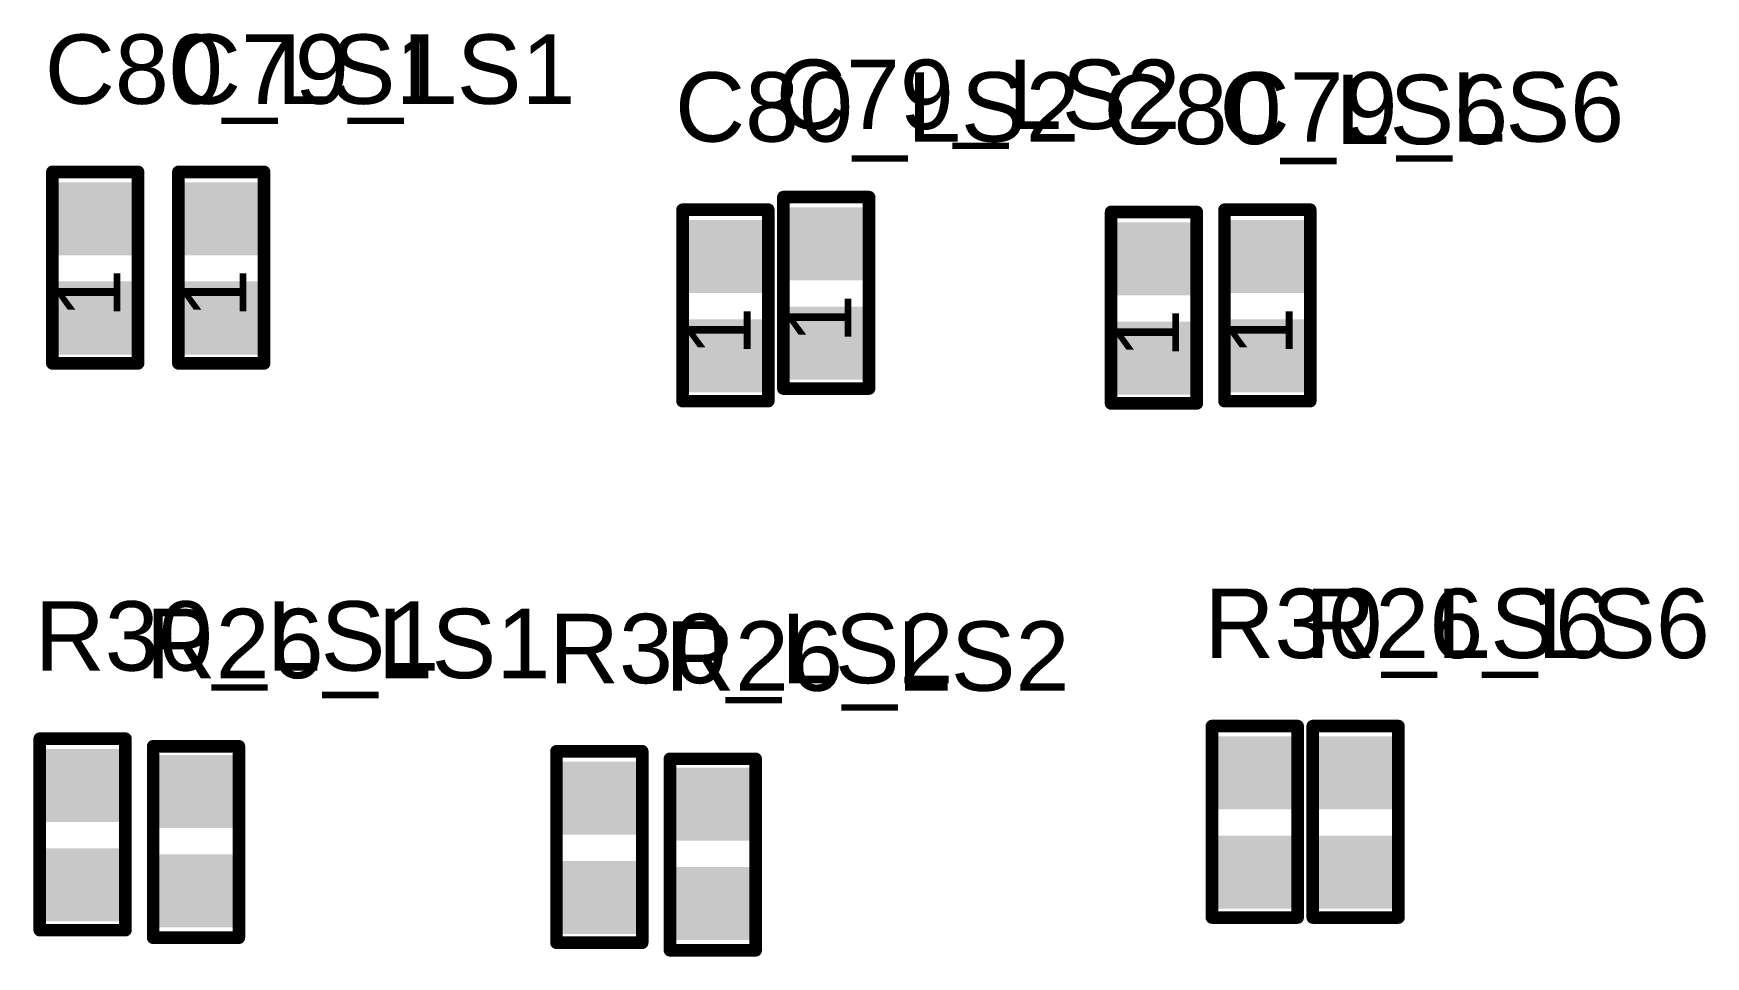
# Model space of a CAD drawing. Header units: inches. Extents: x -1.3 to 11.9, y -6.8 to 4.2.
# Drawn here: x 5.215 to 5.879, y 0.528 to 0.894 of the extents above; entities that cross this region are included whole.
import ezdxf

# ---------------------------------------------------------------- set-up
doc = ezdxf.new("R2010")
doc.units = ezdxf.units.IN
doc.header["$MEASUREMENT"] = 0
for name, color, linetype in [('ASSY_DWG_INFO', 56, 'Continuous'), ('FAB', 56, 'Continuous'), ('TOP', 1, 'Continuous'), ('Top Overlay', 2, 'Continuous'), ('Top Paste', 8, 'Continuous'), ('Top Solder', 216, 'Continuous')]:
    doc.layers.add(name, color=color, linetype=linetype)
doc.styles.add('Arial', font='', dxfattribs={"height": 0.2})
doc.styles.get('Arial').set_extended_font_data('Arial')

# ---------------------------------------------------------------- blocks, each defined once
blk = doc.blocks.new('R0402_4')
at = {"layer": 'TOP'}
for points in [[(-0.006, 0.0125), (-0.006, -0.0125), (-0.031, -0.0125), (-0.031, 0.0125)], [(0.0334, 0.0125), (0.0334, -0.0125), (0.0084, -0.0125), (0.0084, 0.0125)]]:
    blk.add_hatch(color=1, dxfattribs=at).paths.add_polyline_path(points)
at = {"layer": 'Top Paste'}
for points in [[(-0.006, 0.0125), (-0.006, -0.0125), (-0.031, -0.0125), (-0.031, 0.0125)], [(0.0334, 0.0125), (0.0334, -0.0125), (0.0084, -0.0125), (0.0084, 0.0125)]]:
    blk.add_hatch(color=8, dxfattribs=at).paths.add_polyline_path(points)
at = {"layer": 'Top Solder'}
for points in [[(-0.004, 0.0145), (-0.004, -0.0145), (-0.033, -0.0145), (-0.033, 0.0145)], [(0.0354, 0.0145), (0.0354, -0.0145), (0.0064, -0.0145), (0.0064, 0.0145)]]:
    blk.add_hatch(color=216, dxfattribs=at).paths.add_polyline_path(points)
at = {"layer": 'ASSY_DWG_INFO'}
for points in [[(-0.0365, 0.017, 0.005, 0.005, 0), (-0.0365, -0.017, 0.005, 0.005, 0)], [(-0.0365, 0.017, 0.005, 0.005, 0), (0.0395, 0.017, 0.005, 0.005, 0)], [(0.0395, 0.017, 0.005, 0.005, 0), (0.0395, -0.017, 0.005, 0.005, 0)], [(-0.0365, -0.017, 0.005, 0.005, 0), (0.0395, -0.017, 0.005, 0.005, 0)]]:
    blk.add_lwpolyline(points, format="xyseb", dxfattribs=at)
for points in [[(-0.03775, 0.017, 0.0025, 0.0025, 1), (-0.03525, 0.017, 0.0025, 0.0025, 1)], [(-0.03775, 0.017, 0.0025, 0.0025, 1), (-0.03525, 0.017, 0.0025, 0.0025, 1)], [(0.03825, 0.017, 0.0025, 0.0025, 1), (0.04075, 0.017, 0.0025, 0.0025, 1)], [(0.03825, 0.017, 0.0025, 0.0025, 1), (0.04075, 0.017, 0.0025, 0.0025, 1)], [(-0.03775, -0.017, 0.0025, 0.0025, 1), (-0.03525, -0.017, 0.0025, 0.0025, 1)], [(-0.03775, -0.017, 0.0025, 0.0025, 1), (-0.03525, -0.017, 0.0025, 0.0025, 1)], [(0.03825, -0.017, 0.0025, 0.0025, 1), (0.04075, -0.017, 0.0025, 0.0025, 1)], [(0.03825, -0.017, 0.0025, 0.0025, 1), (0.04075, -0.017, 0.0025, 0.0025, 1)]]:
    blk.add_lwpolyline(points, format="xyseb", close=True, dxfattribs=at)
at = {"layer": 'Top Overlay'}
for points in [[(-0.0365, 0.017, 0.005, 0.005, 0), (0.0365, 0.017, 0.005, 0.005, 0)], [(-0.0365, 0.017, 0.005, 0.005, 0), (-0.0365, -0.017, 0.005, 0.005, 0)], [(0.0365, 0.017, 0.005, 0.005, 0), (0.0395, 0.017, 0.005, 0.005, 0)], [(0.0395, 0.017, 0.005, 0.005, 0), (0.0395, -0.017, 0.005, 0.005, 0)], [(-0.0365, -0.017, 0.005, 0.005, 0), (0.0395, -0.017, 0.005, 0.005, 0)]]:
    blk.add_lwpolyline(points, format="xyseb", dxfattribs=at)
for points in [[(-0.03775, 0.017, 0.0025, 0.0025, 1), (-0.03525, 0.017, 0.0025, 0.0025, 1)], [(-0.03775, 0.017, 0.0025, 0.0025, 1), (-0.03525, 0.017, 0.0025, 0.0025, 1)], [(0.03525, 0.017, 0.0025, 0.0025, 1), (0.03775, 0.017, 0.0025, 0.0025, 1)], [(0.03525, 0.017, 0.0025, 0.0025, 1), (0.03775, 0.017, 0.0025, 0.0025, 1)], [(0.03825, 0.017, 0.0025, 0.0025, 1), (0.04075, 0.017, 0.0025, 0.0025, 1)], [(0.03825, 0.017, 0.0025, 0.0025, 1), (0.04075, 0.017, 0.0025, 0.0025, 1)], [(-0.03775, -0.017, 0.0025, 0.0025, 1), (-0.03525, -0.017, 0.0025, 0.0025, 1)], [(-0.03775, -0.017, 0.0025, 0.0025, 1), (-0.03525, -0.017, 0.0025, 0.0025, 1)], [(0.03825, -0.017, 0.0025, 0.0025, 1), (0.04075, -0.017, 0.0025, 0.0025, 1)], [(0.03825, -0.017, 0.0025, 0.0025, 1), (0.04075, -0.017, 0.0025, 0.0025, 1)]]:
    blk.add_lwpolyline(points, format="xyseb", close=True, dxfattribs=at)
blk = doc.blocks.new('R0402_5')
at = {"layer": 'TOP'}
for points in [[(-0.006, 0.0125), (-0.006, -0.0125), (-0.031, -0.0125), (-0.031, 0.0125)], [(0.0334, 0.0125), (0.0334, -0.0125), (0.0084, -0.0125), (0.0084, 0.0125)]]:
    blk.add_hatch(color=1, dxfattribs=at).paths.add_polyline_path(points)
at = {"layer": 'Top Paste'}
for points in [[(-0.006, 0.0125), (-0.006, -0.0125), (-0.031, -0.0125), (-0.031, 0.0125)], [(0.0334, 0.0125), (0.0334, -0.0125), (0.0084, -0.0125), (0.0084, 0.0125)]]:
    blk.add_hatch(color=8, dxfattribs=at).paths.add_polyline_path(points)
at = {"layer": 'Top Solder'}
for points in [[(-0.004, 0.0145), (-0.004, -0.0145), (-0.033, -0.0145), (-0.033, 0.0145)], [(0.0354, 0.0145), (0.0354, -0.0145), (0.0064, -0.0145), (0.0064, 0.0145)]]:
    blk.add_hatch(color=216, dxfattribs=at).paths.add_polyline_path(points)
at = {"layer": 'ASSY_DWG_INFO'}
for points in [[(-0.0365, 0.017, 0.005, 0.005, 0), (-0.0365, -0.017, 0.005, 0.005, 0)], [(-0.0365, 0.017, 0.005, 0.005, 0), (0.0395, 0.017, 0.005, 0.005, 0)], [(0.0395, 0.017, 0.005, 0.005, 0), (0.0395, -0.017, 0.005, 0.005, 0)], [(-0.0365, -0.017, 0.005, 0.005, 0), (0.0395, -0.017, 0.005, 0.005, 0)]]:
    blk.add_lwpolyline(points, format="xyseb", dxfattribs=at)
for points in [[(-0.03775, 0.017, 0.0025, 0.0025, 1), (-0.03525, 0.017, 0.0025, 0.0025, 1)], [(-0.03775, 0.017, 0.0025, 0.0025, 1), (-0.03525, 0.017, 0.0025, 0.0025, 1)], [(0.03825, 0.017, 0.0025, 0.0025, 1), (0.04075, 0.017, 0.0025, 0.0025, 1)], [(0.03825, 0.017, 0.0025, 0.0025, 1), (0.04075, 0.017, 0.0025, 0.0025, 1)], [(-0.03775, -0.017, 0.0025, 0.0025, 1), (-0.03525, -0.017, 0.0025, 0.0025, 1)], [(-0.03775, -0.017, 0.0025, 0.0025, 1), (-0.03525, -0.017, 0.0025, 0.0025, 1)], [(0.03825, -0.017, 0.0025, 0.0025, 1), (0.04075, -0.017, 0.0025, 0.0025, 1)], [(0.03825, -0.017, 0.0025, 0.0025, 1), (0.04075, -0.017, 0.0025, 0.0025, 1)]]:
    blk.add_lwpolyline(points, format="xyseb", close=True, dxfattribs=at)
at = {"layer": 'Top Overlay'}
for points in [[(-0.0365, 0.017, 0.005, 0.005, 0), (0.0365, 0.017, 0.005, 0.005, 0)], [(-0.0365, 0.017, 0.005, 0.005, 0), (-0.0365, -0.017, 0.005, 0.005, 0)], [(0.0365, 0.017, 0.005, 0.005, 0), (0.0395, 0.017, 0.005, 0.005, 0)], [(0.0395, 0.017, 0.005, 0.005, 0), (0.0395, -0.017, 0.005, 0.005, 0)], [(-0.0365, -0.017, 0.005, 0.005, 0), (0.0395, -0.017, 0.005, 0.005, 0)]]:
    blk.add_lwpolyline(points, format="xyseb", dxfattribs=at)
for points in [[(-0.03775, 0.017, 0.0025, 0.0025, 1), (-0.03525, 0.017, 0.0025, 0.0025, 1)], [(-0.03775, 0.017, 0.0025, 0.0025, 1), (-0.03525, 0.017, 0.0025, 0.0025, 1)], [(0.03525, 0.017, 0.0025, 0.0025, 1), (0.03775, 0.017, 0.0025, 0.0025, 1)], [(0.03525, 0.017, 0.0025, 0.0025, 1), (0.03775, 0.017, 0.0025, 0.0025, 1)], [(0.03825, 0.017, 0.0025, 0.0025, 1), (0.04075, 0.017, 0.0025, 0.0025, 1)], [(0.03825, 0.017, 0.0025, 0.0025, 1), (0.04075, 0.017, 0.0025, 0.0025, 1)], [(-0.03775, -0.017, 0.0025, 0.0025, 1), (-0.03525, -0.017, 0.0025, 0.0025, 1)], [(-0.03775, -0.017, 0.0025, 0.0025, 1), (-0.03525, -0.017, 0.0025, 0.0025, 1)], [(0.03825, -0.017, 0.0025, 0.0025, 1), (0.04075, -0.017, 0.0025, 0.0025, 1)], [(0.03825, -0.017, 0.0025, 0.0025, 1), (0.04075, -0.017, 0.0025, 0.0025, 1)]]:
    blk.add_lwpolyline(points, format="xyseb", close=True, dxfattribs=at)
blk = doc.blocks.new('R0402_6')
at = {"layer": 'TOP'}
for points in [[(-0.006, 0.0125), (-0.006, -0.0125), (-0.031, -0.0125), (-0.031, 0.0125)], [(0.0334, 0.0125), (0.0334, -0.0125), (0.0084, -0.0125), (0.0084, 0.0125)]]:
    blk.add_hatch(color=1, dxfattribs=at).paths.add_polyline_path(points)
at = {"layer": 'Top Paste'}
for points in [[(-0.006, 0.0125), (-0.006, -0.0125), (-0.031, -0.0125), (-0.031, 0.0125)], [(0.0334, 0.0125), (0.0334, -0.0125), (0.0084, -0.0125), (0.0084, 0.0125)]]:
    blk.add_hatch(color=8, dxfattribs=at).paths.add_polyline_path(points)
at = {"layer": 'Top Solder'}
for points in [[(-0.004, 0.0145), (-0.004, -0.0145), (-0.033, -0.0145), (-0.033, 0.0145)], [(0.0354, 0.0145), (0.0354, -0.0145), (0.0064, -0.0145), (0.0064, 0.0145)]]:
    blk.add_hatch(color=216, dxfattribs=at).paths.add_polyline_path(points)
at = {"layer": 'ASSY_DWG_INFO'}
for points in [[(-0.0365, 0.017, 0.005, 0.005, 0), (-0.0365, -0.017, 0.005, 0.005, 0)], [(-0.0365, 0.017, 0.005, 0.005, 0), (0.0395, 0.017, 0.005, 0.005, 0)], [(0.0395, 0.017, 0.005, 0.005, 0), (0.0395, -0.017, 0.005, 0.005, 0)], [(-0.0365, -0.017, 0.005, 0.005, 0), (0.0395, -0.017, 0.005, 0.005, 0)]]:
    blk.add_lwpolyline(points, format="xyseb", dxfattribs=at)
for points in [[(-0.03775, 0.017, 0.0025, 0.0025, 1), (-0.03525, 0.017, 0.0025, 0.0025, 1)], [(-0.03775, 0.017, 0.0025, 0.0025, 1), (-0.03525, 0.017, 0.0025, 0.0025, 1)], [(0.03825, 0.017, 0.0025, 0.0025, 1), (0.04075, 0.017, 0.0025, 0.0025, 1)], [(0.03825, 0.017, 0.0025, 0.0025, 1), (0.04075, 0.017, 0.0025, 0.0025, 1)], [(-0.03775, -0.017, 0.0025, 0.0025, 1), (-0.03525, -0.017, 0.0025, 0.0025, 1)], [(-0.03775, -0.017, 0.0025, 0.0025, 1), (-0.03525, -0.017, 0.0025, 0.0025, 1)], [(0.03825, -0.017, 0.0025, 0.0025, 1), (0.04075, -0.017, 0.0025, 0.0025, 1)], [(0.03825, -0.017, 0.0025, 0.0025, 1), (0.04075, -0.017, 0.0025, 0.0025, 1)]]:
    blk.add_lwpolyline(points, format="xyseb", close=True, dxfattribs=at)
at = {"layer": 'Top Overlay'}
for points in [[(-0.0365, 0.017, 0.005, 0.005, 0), (0.0365, 0.017, 0.005, 0.005, 0)], [(-0.0365, 0.017, 0.005, 0.005, 0), (-0.0365, -0.017, 0.005, 0.005, 0)], [(0.0365, 0.017, 0.005, 0.005, 0), (0.0395, 0.017, 0.005, 0.005, 0)], [(0.0395, 0.017, 0.005, 0.005, 0), (0.0395, -0.017, 0.005, 0.005, 0)], [(-0.0365, -0.017, 0.005, 0.005, 0), (0.0395, -0.017, 0.005, 0.005, 0)]]:
    blk.add_lwpolyline(points, format="xyseb", dxfattribs=at)
for points in [[(-0.03775, 0.017, 0.0025, 0.0025, 1), (-0.03525, 0.017, 0.0025, 0.0025, 1)], [(-0.03775, 0.017, 0.0025, 0.0025, 1), (-0.03525, 0.017, 0.0025, 0.0025, 1)], [(0.03525, 0.017, 0.0025, 0.0025, 1), (0.03775, 0.017, 0.0025, 0.0025, 1)], [(0.03525, 0.017, 0.0025, 0.0025, 1), (0.03775, 0.017, 0.0025, 0.0025, 1)], [(0.03825, 0.017, 0.0025, 0.0025, 1), (0.04075, 0.017, 0.0025, 0.0025, 1)], [(0.03825, 0.017, 0.0025, 0.0025, 1), (0.04075, 0.017, 0.0025, 0.0025, 1)], [(-0.03775, -0.017, 0.0025, 0.0025, 1), (-0.03525, -0.017, 0.0025, 0.0025, 1)], [(-0.03775, -0.017, 0.0025, 0.0025, 1), (-0.03525, -0.017, 0.0025, 0.0025, 1)], [(0.03825, -0.017, 0.0025, 0.0025, 1), (0.04075, -0.017, 0.0025, 0.0025, 1)], [(0.03825, -0.017, 0.0025, 0.0025, 1), (0.04075, -0.017, 0.0025, 0.0025, 1)]]:
    blk.add_lwpolyline(points, format="xyseb", close=True, dxfattribs=at)
blk = doc.blocks.new('R0402_7')
at = {"layer": 'TOP'}
for points in [[(-0.006, 0.0125), (-0.006, -0.0125), (-0.031, -0.0125), (-0.031, 0.0125)], [(0.0334, 0.0125), (0.0334, -0.0125), (0.0084, -0.0125), (0.0084, 0.0125)]]:
    blk.add_hatch(color=1, dxfattribs=at).paths.add_polyline_path(points)
at = {"layer": 'Top Paste'}
for points in [[(-0.006, 0.0125), (-0.006, -0.0125), (-0.031, -0.0125), (-0.031, 0.0125)], [(0.0334, 0.0125), (0.0334, -0.0125), (0.0084, -0.0125), (0.0084, 0.0125)]]:
    blk.add_hatch(color=8, dxfattribs=at).paths.add_polyline_path(points)
at = {"layer": 'Top Solder'}
for points in [[(-0.004, 0.0145), (-0.004, -0.0145), (-0.033, -0.0145), (-0.033, 0.0145)], [(0.0354, 0.0145), (0.0354, -0.0145), (0.0064, -0.0145), (0.0064, 0.0145)]]:
    blk.add_hatch(color=216, dxfattribs=at).paths.add_polyline_path(points)
at = {"layer": 'ASSY_DWG_INFO'}
for points in [[(-0.0365, 0.017, 0.005, 0.005, 0), (-0.0365, -0.017, 0.005, 0.005, 0)], [(-0.0365, 0.017, 0.005, 0.005, 0), (0.0395, 0.017, 0.005, 0.005, 0)], [(0.0395, 0.017, 0.005, 0.005, 0), (0.0395, -0.017, 0.005, 0.005, 0)], [(-0.0365, -0.017, 0.005, 0.005, 0), (0.0395, -0.017, 0.005, 0.005, 0)]]:
    blk.add_lwpolyline(points, format="xyseb", dxfattribs=at)
for points in [[(-0.03775, 0.017, 0.0025, 0.0025, 1), (-0.03525, 0.017, 0.0025, 0.0025, 1)], [(-0.03775, 0.017, 0.0025, 0.0025, 1), (-0.03525, 0.017, 0.0025, 0.0025, 1)], [(0.03825, 0.017, 0.0025, 0.0025, 1), (0.04075, 0.017, 0.0025, 0.0025, 1)], [(0.03825, 0.017, 0.0025, 0.0025, 1), (0.04075, 0.017, 0.0025, 0.0025, 1)], [(-0.03775, -0.017, 0.0025, 0.0025, 1), (-0.03525, -0.017, 0.0025, 0.0025, 1)], [(-0.03775, -0.017, 0.0025, 0.0025, 1), (-0.03525, -0.017, 0.0025, 0.0025, 1)], [(0.03825, -0.017, 0.0025, 0.0025, 1), (0.04075, -0.017, 0.0025, 0.0025, 1)], [(0.03825, -0.017, 0.0025, 0.0025, 1), (0.04075, -0.017, 0.0025, 0.0025, 1)]]:
    blk.add_lwpolyline(points, format="xyseb", close=True, dxfattribs=at)
at = {"layer": 'Top Overlay'}
for points in [[(-0.0365, 0.017, 0.005, 0.005, 0), (0.0365, 0.017, 0.005, 0.005, 0)], [(-0.0365, 0.017, 0.005, 0.005, 0), (-0.0365, -0.017, 0.005, 0.005, 0)], [(0.0365, 0.017, 0.005, 0.005, 0), (0.0395, 0.017, 0.005, 0.005, 0)], [(0.0395, 0.017, 0.005, 0.005, 0), (0.0395, -0.017, 0.005, 0.005, 0)], [(-0.0365, -0.017, 0.005, 0.005, 0), (0.0395, -0.017, 0.005, 0.005, 0)]]:
    blk.add_lwpolyline(points, format="xyseb", dxfattribs=at)
for points in [[(-0.03775, 0.017, 0.0025, 0.0025, 1), (-0.03525, 0.017, 0.0025, 0.0025, 1)], [(-0.03775, 0.017, 0.0025, 0.0025, 1), (-0.03525, 0.017, 0.0025, 0.0025, 1)], [(0.03525, 0.017, 0.0025, 0.0025, 1), (0.03775, 0.017, 0.0025, 0.0025, 1)], [(0.03525, 0.017, 0.0025, 0.0025, 1), (0.03775, 0.017, 0.0025, 0.0025, 1)], [(0.03825, 0.017, 0.0025, 0.0025, 1), (0.04075, 0.017, 0.0025, 0.0025, 1)], [(0.03825, 0.017, 0.0025, 0.0025, 1), (0.04075, 0.017, 0.0025, 0.0025, 1)], [(-0.03775, -0.017, 0.0025, 0.0025, 1), (-0.03525, -0.017, 0.0025, 0.0025, 1)], [(-0.03775, -0.017, 0.0025, 0.0025, 1), (-0.03525, -0.017, 0.0025, 0.0025, 1)], [(0.03825, -0.017, 0.0025, 0.0025, 1), (0.04075, -0.017, 0.0025, 0.0025, 1)], [(0.03825, -0.017, 0.0025, 0.0025, 1), (0.04075, -0.017, 0.0025, 0.0025, 1)]]:
    blk.add_lwpolyline(points, format="xyseb", close=True, dxfattribs=at)
blk = doc.blocks.new('R0402_8')
at = {"layer": 'TOP'}
for points in [[(-0.006, 0.0125), (-0.006, -0.0125), (-0.031, -0.0125), (-0.031, 0.0125)], [(0.0334, 0.0125), (0.0334, -0.0125), (0.0084, -0.0125), (0.0084, 0.0125)]]:
    blk.add_hatch(color=1, dxfattribs=at).paths.add_polyline_path(points)
at = {"layer": 'Top Paste'}
for points in [[(-0.006, 0.0125), (-0.006, -0.0125), (-0.031, -0.0125), (-0.031, 0.0125)], [(0.0334, 0.0125), (0.0334, -0.0125), (0.0084, -0.0125), (0.0084, 0.0125)]]:
    blk.add_hatch(color=8, dxfattribs=at).paths.add_polyline_path(points)
at = {"layer": 'Top Solder'}
for points in [[(-0.004, 0.0145), (-0.004, -0.0145), (-0.033, -0.0145), (-0.033, 0.0145)], [(0.0354, 0.0145), (0.0354, -0.0145), (0.0064, -0.0145), (0.0064, 0.0145)]]:
    blk.add_hatch(color=216, dxfattribs=at).paths.add_polyline_path(points)
at = {"layer": 'ASSY_DWG_INFO'}
for points in [[(-0.0365, -0.017, 0.005, 0.005, 0), (-0.0365, 0.017, 0.005, 0.005, 0)], [(0.0395, 0.017, 0.005, 0.005, 0), (-0.0365, 0.017, 0.005, 0.005, 0)], [(0.0395, -0.017, 0.005, 0.005, 0), (0.0395, 0.017, 0.005, 0.005, 0)], [(0.0395, -0.017, 0.005, 0.005, 0), (-0.0365, -0.017, 0.005, 0.005, 0)]]:
    blk.add_lwpolyline(points, format="xyseb", dxfattribs=at)
for points in [[(-0.03775, 0.017, 0.0025, 0.0025, 1), (-0.03525, 0.017, 0.0025, 0.0025, 1)], [(-0.03775, 0.017, 0.0025, 0.0025, 1), (-0.03525, 0.017, 0.0025, 0.0025, 1)], [(0.03825, 0.017, 0.0025, 0.0025, 1), (0.04075, 0.017, 0.0025, 0.0025, 1)], [(0.03825, 0.017, 0.0025, 0.0025, 1), (0.04075, 0.017, 0.0025, 0.0025, 1)], [(-0.03775, -0.017, 0.0025, 0.0025, 1), (-0.03525, -0.017, 0.0025, 0.0025, 1)], [(-0.03775, -0.017, 0.0025, 0.0025, 1), (-0.03525, -0.017, 0.0025, 0.0025, 1)], [(0.03825, -0.017, 0.0025, 0.0025, 1), (0.04075, -0.017, 0.0025, 0.0025, 1)], [(0.03825, -0.017, 0.0025, 0.0025, 1), (0.04075, -0.017, 0.0025, 0.0025, 1)]]:
    blk.add_lwpolyline(points, format="xyseb", close=True, dxfattribs=at)
at = {"layer": 'Top Overlay'}
for points in [[(0.0365, 0.017, 0.005, 0.005, 0), (-0.0365, 0.017, 0.005, 0.005, 0)], [(-0.0365, -0.017, 0.005, 0.005, 0), (-0.0365, 0.017, 0.005, 0.005, 0)], [(0.0395, 0.017, 0.005, 0.005, 0), (0.0365, 0.017, 0.005, 0.005, 0)], [(0.0395, -0.017, 0.005, 0.005, 0), (0.0395, 0.017, 0.005, 0.005, 0)], [(0.0395, -0.017, 0.005, 0.005, 0), (-0.0365, -0.017, 0.005, 0.005, 0)]]:
    blk.add_lwpolyline(points, format="xyseb", dxfattribs=at)
for points in [[(-0.03775, 0.017, 0.0025, 0.0025, 1), (-0.03525, 0.017, 0.0025, 0.0025, 1)], [(-0.03775, 0.017, 0.0025, 0.0025, 1), (-0.03525, 0.017, 0.0025, 0.0025, 1)], [(0.03525, 0.017, 0.0025, 0.0025, 1), (0.03775, 0.017, 0.0025, 0.0025, 1)], [(0.03525, 0.017, 0.0025, 0.0025, 1), (0.03775, 0.017, 0.0025, 0.0025, 1)], [(0.03825, 0.017, 0.0025, 0.0025, 1), (0.04075, 0.017, 0.0025, 0.0025, 1)], [(0.03825, 0.017, 0.0025, 0.0025, 1), (0.04075, 0.017, 0.0025, 0.0025, 1)], [(-0.03775, -0.017, 0.0025, 0.0025, 1), (-0.03525, -0.017, 0.0025, 0.0025, 1)], [(-0.03775, -0.017, 0.0025, 0.0025, 1), (-0.03525, -0.017, 0.0025, 0.0025, 1)], [(0.03825, -0.017, 0.0025, 0.0025, 1), (0.04075, -0.017, 0.0025, 0.0025, 1)], [(0.03825, -0.017, 0.0025, 0.0025, 1), (0.04075, -0.017, 0.0025, 0.0025, 1)]]:
    blk.add_lwpolyline(points, format="xyseb", close=True, dxfattribs=at)
blk = doc.blocks.new('R0402_9')
at = {"layer": 'TOP'}
for points in [[(-0.006, 0.0125), (-0.006, -0.0125), (-0.031, -0.0125), (-0.031, 0.0125)], [(0.0334, 0.0125), (0.0334, -0.0125), (0.0084, -0.0125), (0.0084, 0.0125)]]:
    blk.add_hatch(color=1, dxfattribs=at).paths.add_polyline_path(points)
at = {"layer": 'Top Paste'}
for points in [[(-0.006, 0.0125), (-0.006, -0.0125), (-0.031, -0.0125), (-0.031, 0.0125)], [(0.0334, 0.0125), (0.0334, -0.0125), (0.0084, -0.0125), (0.0084, 0.0125)]]:
    blk.add_hatch(color=8, dxfattribs=at).paths.add_polyline_path(points)
at = {"layer": 'Top Solder'}
for points in [[(-0.004, 0.0145), (-0.004, -0.0145), (-0.033, -0.0145), (-0.033, 0.0145)], [(0.0354, 0.0145), (0.0354, -0.0145), (0.0064, -0.0145), (0.0064, 0.0145)]]:
    blk.add_hatch(color=216, dxfattribs=at).paths.add_polyline_path(points)
at = {"layer": 'ASSY_DWG_INFO'}
for points in [[(-0.0365, -0.017, 0.005, 0.005, 0), (-0.0365, 0.017, 0.005, 0.005, 0)], [(0.0395, 0.017, 0.005, 0.005, 0), (-0.0365, 0.017, 0.005, 0.005, 0)], [(0.0395, -0.017, 0.005, 0.005, 0), (0.0395, 0.017, 0.005, 0.005, 0)], [(0.0395, -0.017, 0.005, 0.005, 0), (-0.0365, -0.017, 0.005, 0.005, 0)]]:
    blk.add_lwpolyline(points, format="xyseb", dxfattribs=at)
for points in [[(-0.03775, 0.017, 0.0025, 0.0025, 1), (-0.03525, 0.017, 0.0025, 0.0025, 1)], [(-0.03775, 0.017, 0.0025, 0.0025, 1), (-0.03525, 0.017, 0.0025, 0.0025, 1)], [(0.03825, 0.017, 0.0025, 0.0025, 1), (0.04075, 0.017, 0.0025, 0.0025, 1)], [(0.03825, 0.017, 0.0025, 0.0025, 1), (0.04075, 0.017, 0.0025, 0.0025, 1)], [(-0.03775, -0.017, 0.0025, 0.0025, 1), (-0.03525, -0.017, 0.0025, 0.0025, 1)], [(-0.03775, -0.017, 0.0025, 0.0025, 1), (-0.03525, -0.017, 0.0025, 0.0025, 1)], [(0.03825, -0.017, 0.0025, 0.0025, 1), (0.04075, -0.017, 0.0025, 0.0025, 1)], [(0.03825, -0.017, 0.0025, 0.0025, 1), (0.04075, -0.017, 0.0025, 0.0025, 1)]]:
    blk.add_lwpolyline(points, format="xyseb", close=True, dxfattribs=at)
at = {"layer": 'Top Overlay'}
for points in [[(0.0365, 0.017, 0.005, 0.005, 0), (-0.0365, 0.017, 0.005, 0.005, 0)], [(-0.0365, -0.017, 0.005, 0.005, 0), (-0.0365, 0.017, 0.005, 0.005, 0)], [(0.0395, 0.017, 0.005, 0.005, 0), (0.0365, 0.017, 0.005, 0.005, 0)], [(0.0395, -0.017, 0.005, 0.005, 0), (0.0395, 0.017, 0.005, 0.005, 0)], [(0.0395, -0.017, 0.005, 0.005, 0), (-0.0365, -0.017, 0.005, 0.005, 0)]]:
    blk.add_lwpolyline(points, format="xyseb", dxfattribs=at)
for points in [[(-0.03775, 0.017, 0.0025, 0.0025, 1), (-0.03525, 0.017, 0.0025, 0.0025, 1)], [(-0.03775, 0.017, 0.0025, 0.0025, 1), (-0.03525, 0.017, 0.0025, 0.0025, 1)], [(0.03525, 0.017, 0.0025, 0.0025, 1), (0.03775, 0.017, 0.0025, 0.0025, 1)], [(0.03525, 0.017, 0.0025, 0.0025, 1), (0.03775, 0.017, 0.0025, 0.0025, 1)], [(0.03825, 0.017, 0.0025, 0.0025, 1), (0.04075, 0.017, 0.0025, 0.0025, 1)], [(0.03825, 0.017, 0.0025, 0.0025, 1), (0.04075, 0.017, 0.0025, 0.0025, 1)], [(-0.03775, -0.017, 0.0025, 0.0025, 1), (-0.03525, -0.017, 0.0025, 0.0025, 1)], [(-0.03775, -0.017, 0.0025, 0.0025, 1), (-0.03525, -0.017, 0.0025, 0.0025, 1)], [(0.03825, -0.017, 0.0025, 0.0025, 1), (0.04075, -0.017, 0.0025, 0.0025, 1)], [(0.03825, -0.017, 0.0025, 0.0025, 1), (0.04075, -0.017, 0.0025, 0.0025, 1)]]:
    blk.add_lwpolyline(points, format="xyseb", close=True, dxfattribs=at)
blk = doc.blocks.new('C0402_10')
at = {"layer": 'TOP'}
for points in [[(-0.031, -0.0125), (-0.031, 0.0125), (-0.006, 0.0125), (-0.006, -0.0125)], [(0.0084, -0.0125), (0.0084, 0.0125), (0.0334, 0.0125), (0.0334, -0.0125)]]:
    blk.add_hatch(color=1, dxfattribs=at).paths.add_polyline_path(points)
at = {"layer": 'Top Paste'}
for points in [[(-0.031, -0.0125), (-0.031, 0.0125), (-0.006, 0.0125), (-0.006, -0.0125)], [(0.0084, -0.0125), (0.0084, 0.0125), (0.0334, 0.0125), (0.0334, -0.0125)]]:
    blk.add_hatch(color=8, dxfattribs=at).paths.add_polyline_path(points)
at = {"layer": 'Top Solder'}
for points in [[(-0.033, -0.0145), (-0.033, 0.0145), (-0.004, 0.0145), (-0.004, -0.0145)], [(0.0064, -0.0145), (0.0064, 0.0145), (0.0354, 0.0145), (0.0354, -0.0145)]]:
    blk.add_hatch(color=216, dxfattribs=at).paths.add_polyline_path(points)
at = {"layer": 'ASSY_DWG_INFO'}
for points in [[(-0.0365, 0.017, 0.005, 0.005, 0), (0.0395, 0.017, 0.005, 0.005, 0)], [(-0.0365, 0.017, 0.005, 0.005, 0), (-0.0365, -0.017, 0.005, 0.005, 0)], [(0.0395, 0.017, 0.005, 0.005, 0), (0.0395, -0.017, 0.005, 0.005, 0)], [(-0.0365, -0.017, 0.005, 0.005, 0), (0.0395, -0.017, 0.005, 0.005, 0)]]:
    blk.add_lwpolyline(points, format="xyseb", dxfattribs=at)
for points in [[(-0.03775, 0.017, 0.0025, 0.0025, 1), (-0.03525, 0.017, 0.0025, 0.0025, 1)], [(-0.03775, 0.017, 0.0025, 0.0025, 1), (-0.03525, 0.017, 0.0025, 0.0025, 1)], [(0.03825, 0.017, 0.0025, 0.0025, 1), (0.04075, 0.017, 0.0025, 0.0025, 1)], [(0.03825, 0.017, 0.0025, 0.0025, 1), (0.04075, 0.017, 0.0025, 0.0025, 1)], [(-0.03775, -0.017, 0.0025, 0.0025, 1), (-0.03525, -0.017, 0.0025, 0.0025, 1)], [(-0.03775, -0.017, 0.0025, 0.0025, 1), (-0.03525, -0.017, 0.0025, 0.0025, 1)], [(0.03825, -0.017, 0.0025, 0.0025, 1), (0.04075, -0.017, 0.0025, 0.0025, 1)], [(0.03825, -0.017, 0.0025, 0.0025, 1), (0.04075, -0.017, 0.0025, 0.0025, 1)]]:
    blk.add_lwpolyline(points, format="xyseb", close=True, dxfattribs=at)
at = {"layer": 'Top Overlay'}
for points in [[(-0.0365, 0.017, 0.005, 0.005, 0), (-0.0365, -0.017, 0.005, 0.005, 0)], [(-0.0365, 0.017, 0.005, 0.005, 0), (0.0365, 0.017, 0.005, 0.005, 0)], [(0.0365, 0.017, 0.005, 0.005, 0), (0.0395, 0.017, 0.005, 0.005, 0)], [(0.0395, 0.017, 0.005, 0.005, 0), (0.0395, -0.017, 0.005, 0.005, 0)], [(-0.0365, -0.017, 0.005, 0.005, 0), (0.0395, -0.017, 0.005, 0.005, 0)]]:
    blk.add_lwpolyline(points, format="xyseb", dxfattribs=at)
for points in [[(-0.03775, 0.017, 0.0025, 0.0025, 1), (-0.03525, 0.017, 0.0025, 0.0025, 1)], [(-0.03775, 0.017, 0.0025, 0.0025, 1), (-0.03525, 0.017, 0.0025, 0.0025, 1)], [(0.03525, 0.017, 0.0025, 0.0025, 1), (0.03775, 0.017, 0.0025, 0.0025, 1)], [(0.03525, 0.017, 0.0025, 0.0025, 1), (0.03775, 0.017, 0.0025, 0.0025, 1)], [(0.03825, 0.017, 0.0025, 0.0025, 1), (0.04075, 0.017, 0.0025, 0.0025, 1)], [(0.03825, 0.017, 0.0025, 0.0025, 1), (0.04075, 0.017, 0.0025, 0.0025, 1)], [(-0.03775, -0.017, 0.0025, 0.0025, 1), (-0.03525, -0.017, 0.0025, 0.0025, 1)], [(-0.03775, -0.017, 0.0025, 0.0025, 1), (-0.03525, -0.017, 0.0025, 0.0025, 1)], [(0.03825, -0.017, 0.0025, 0.0025, 1), (0.04075, -0.017, 0.0025, 0.0025, 1)], [(0.03825, -0.017, 0.0025, 0.0025, 1), (0.04075, -0.017, 0.0025, 0.0025, 1)]]:
    blk.add_lwpolyline(points, format="xyseb", close=True, dxfattribs=at)
at = {"layer": 'FAB', "style": 'Arial'}
blk.add_text('1', height=0.025, dxfattribs=at).set_placement((-0.0185, -0.01))
blk = doc.blocks.new('C0402_11')
at = {"layer": 'TOP'}
for points in [[(-0.031, -0.0125), (-0.031, 0.0125), (-0.006, 0.0125), (-0.006, -0.0125)], [(0.0084, -0.0125), (0.0084, 0.0125), (0.0334, 0.0125), (0.0334, -0.0125)]]:
    blk.add_hatch(color=1, dxfattribs=at).paths.add_polyline_path(points)
at = {"layer": 'Top Paste'}
for points in [[(-0.031, -0.0125), (-0.031, 0.0125), (-0.006, 0.0125), (-0.006, -0.0125)], [(0.0084, -0.0125), (0.0084, 0.0125), (0.0334, 0.0125), (0.0334, -0.0125)]]:
    blk.add_hatch(color=8, dxfattribs=at).paths.add_polyline_path(points)
at = {"layer": 'Top Solder'}
for points in [[(-0.033, -0.0145), (-0.033, 0.0145), (-0.004, 0.0145), (-0.004, -0.0145)], [(0.0064, -0.0145), (0.0064, 0.0145), (0.0354, 0.0145), (0.0354, -0.0145)]]:
    blk.add_hatch(color=216, dxfattribs=at).paths.add_polyline_path(points)
at = {"layer": 'ASSY_DWG_INFO'}
for points in [[(-0.0365, 0.017, 0.005, 0.005, 0), (0.0395, 0.017, 0.005, 0.005, 0)], [(-0.0365, 0.017, 0.005, 0.005, 0), (-0.0365, -0.017, 0.005, 0.005, 0)], [(0.0395, 0.017, 0.005, 0.005, 0), (0.0395, -0.017, 0.005, 0.005, 0)], [(-0.0365, -0.017, 0.005, 0.005, 0), (0.0395, -0.017, 0.005, 0.005, 0)]]:
    blk.add_lwpolyline(points, format="xyseb", dxfattribs=at)
for points in [[(-0.03775, 0.017, 0.0025, 0.0025, 1), (-0.03525, 0.017, 0.0025, 0.0025, 1)], [(-0.03775, 0.017, 0.0025, 0.0025, 1), (-0.03525, 0.017, 0.0025, 0.0025, 1)], [(0.03825, 0.017, 0.0025, 0.0025, 1), (0.04075, 0.017, 0.0025, 0.0025, 1)], [(0.03825, 0.017, 0.0025, 0.0025, 1), (0.04075, 0.017, 0.0025, 0.0025, 1)], [(-0.03775, -0.017, 0.0025, 0.0025, 1), (-0.03525, -0.017, 0.0025, 0.0025, 1)], [(-0.03775, -0.017, 0.0025, 0.0025, 1), (-0.03525, -0.017, 0.0025, 0.0025, 1)], [(0.03825, -0.017, 0.0025, 0.0025, 1), (0.04075, -0.017, 0.0025, 0.0025, 1)], [(0.03825, -0.017, 0.0025, 0.0025, 1), (0.04075, -0.017, 0.0025, 0.0025, 1)]]:
    blk.add_lwpolyline(points, format="xyseb", close=True, dxfattribs=at)
at = {"layer": 'Top Overlay'}
for points in [[(-0.0365, 0.017, 0.005, 0.005, 0), (-0.0365, -0.017, 0.005, 0.005, 0)], [(-0.0365, 0.017, 0.005, 0.005, 0), (0.0365, 0.017, 0.005, 0.005, 0)], [(0.0365, 0.017, 0.005, 0.005, 0), (0.0395, 0.017, 0.005, 0.005, 0)], [(0.0395, 0.017, 0.005, 0.005, 0), (0.0395, -0.017, 0.005, 0.005, 0)], [(-0.0365, -0.017, 0.005, 0.005, 0), (0.0395, -0.017, 0.005, 0.005, 0)]]:
    blk.add_lwpolyline(points, format="xyseb", dxfattribs=at)
for points in [[(-0.03775, 0.017, 0.0025, 0.0025, 1), (-0.03525, 0.017, 0.0025, 0.0025, 1)], [(-0.03775, 0.017, 0.0025, 0.0025, 1), (-0.03525, 0.017, 0.0025, 0.0025, 1)], [(0.03525, 0.017, 0.0025, 0.0025, 1), (0.03775, 0.017, 0.0025, 0.0025, 1)], [(0.03525, 0.017, 0.0025, 0.0025, 1), (0.03775, 0.017, 0.0025, 0.0025, 1)], [(0.03825, 0.017, 0.0025, 0.0025, 1), (0.04075, 0.017, 0.0025, 0.0025, 1)], [(0.03825, 0.017, 0.0025, 0.0025, 1), (0.04075, 0.017, 0.0025, 0.0025, 1)], [(-0.03775, -0.017, 0.0025, 0.0025, 1), (-0.03525, -0.017, 0.0025, 0.0025, 1)], [(-0.03775, -0.017, 0.0025, 0.0025, 1), (-0.03525, -0.017, 0.0025, 0.0025, 1)], [(0.03825, -0.017, 0.0025, 0.0025, 1), (0.04075, -0.017, 0.0025, 0.0025, 1)], [(0.03825, -0.017, 0.0025, 0.0025, 1), (0.04075, -0.017, 0.0025, 0.0025, 1)]]:
    blk.add_lwpolyline(points, format="xyseb", close=True, dxfattribs=at)
at = {"layer": 'FAB', "style": 'Arial'}
blk.add_text('1', height=0.025, dxfattribs=at).set_placement((-0.0185, -0.01))
blk = doc.blocks.new('C0402_12')
at = {"layer": 'TOP'}
for points in [[(-0.031, -0.0125), (-0.031, 0.0125), (-0.006, 0.0125), (-0.006, -0.0125)], [(0.0084, -0.0125), (0.0084, 0.0125), (0.0334, 0.0125), (0.0334, -0.0125)]]:
    blk.add_hatch(color=1, dxfattribs=at).paths.add_polyline_path(points)
at = {"layer": 'Top Paste'}
for points in [[(-0.031, -0.0125), (-0.031, 0.0125), (-0.006, 0.0125), (-0.006, -0.0125)], [(0.0084, -0.0125), (0.0084, 0.0125), (0.0334, 0.0125), (0.0334, -0.0125)]]:
    blk.add_hatch(color=8, dxfattribs=at).paths.add_polyline_path(points)
at = {"layer": 'Top Solder'}
for points in [[(-0.033, -0.0145), (-0.033, 0.0145), (-0.004, 0.0145), (-0.004, -0.0145)], [(0.0064, -0.0145), (0.0064, 0.0145), (0.0354, 0.0145), (0.0354, -0.0145)]]:
    blk.add_hatch(color=216, dxfattribs=at).paths.add_polyline_path(points)
at = {"layer": 'ASSY_DWG_INFO'}
for points in [[(-0.0365, 0.017, 0.005, 0.005, 0), (0.0395, 0.017, 0.005, 0.005, 0)], [(-0.0365, 0.017, 0.005, 0.005, 0), (-0.0365, -0.017, 0.005, 0.005, 0)], [(0.0395, 0.017, 0.005, 0.005, 0), (0.0395, -0.017, 0.005, 0.005, 0)], [(-0.0365, -0.017, 0.005, 0.005, 0), (0.0395, -0.017, 0.005, 0.005, 0)]]:
    blk.add_lwpolyline(points, format="xyseb", dxfattribs=at)
for points in [[(-0.03775, 0.017, 0.0025, 0.0025, 1), (-0.03525, 0.017, 0.0025, 0.0025, 1)], [(-0.03775, 0.017, 0.0025, 0.0025, 1), (-0.03525, 0.017, 0.0025, 0.0025, 1)], [(0.03825, 0.017, 0.0025, 0.0025, 1), (0.04075, 0.017, 0.0025, 0.0025, 1)], [(0.03825, 0.017, 0.0025, 0.0025, 1), (0.04075, 0.017, 0.0025, 0.0025, 1)], [(-0.03775, -0.017, 0.0025, 0.0025, 1), (-0.03525, -0.017, 0.0025, 0.0025, 1)], [(-0.03775, -0.017, 0.0025, 0.0025, 1), (-0.03525, -0.017, 0.0025, 0.0025, 1)], [(0.03825, -0.017, 0.0025, 0.0025, 1), (0.04075, -0.017, 0.0025, 0.0025, 1)], [(0.03825, -0.017, 0.0025, 0.0025, 1), (0.04075, -0.017, 0.0025, 0.0025, 1)]]:
    blk.add_lwpolyline(points, format="xyseb", close=True, dxfattribs=at)
at = {"layer": 'Top Overlay'}
for points in [[(-0.0365, 0.017, 0.005, 0.005, 0), (-0.0365, -0.017, 0.005, 0.005, 0)], [(-0.0365, 0.017, 0.005, 0.005, 0), (0.0365, 0.017, 0.005, 0.005, 0)], [(0.0365, 0.017, 0.005, 0.005, 0), (0.0395, 0.017, 0.005, 0.005, 0)], [(0.0395, 0.017, 0.005, 0.005, 0), (0.0395, -0.017, 0.005, 0.005, 0)], [(-0.0365, -0.017, 0.005, 0.005, 0), (0.0395, -0.017, 0.005, 0.005, 0)]]:
    blk.add_lwpolyline(points, format="xyseb", dxfattribs=at)
for points in [[(-0.03775, 0.017, 0.0025, 0.0025, 1), (-0.03525, 0.017, 0.0025, 0.0025, 1)], [(-0.03775, 0.017, 0.0025, 0.0025, 1), (-0.03525, 0.017, 0.0025, 0.0025, 1)], [(0.03525, 0.017, 0.0025, 0.0025, 1), (0.03775, 0.017, 0.0025, 0.0025, 1)], [(0.03525, 0.017, 0.0025, 0.0025, 1), (0.03775, 0.017, 0.0025, 0.0025, 1)], [(0.03825, 0.017, 0.0025, 0.0025, 1), (0.04075, 0.017, 0.0025, 0.0025, 1)], [(0.03825, 0.017, 0.0025, 0.0025, 1), (0.04075, 0.017, 0.0025, 0.0025, 1)], [(-0.03775, -0.017, 0.0025, 0.0025, 1), (-0.03525, -0.017, 0.0025, 0.0025, 1)], [(-0.03775, -0.017, 0.0025, 0.0025, 1), (-0.03525, -0.017, 0.0025, 0.0025, 1)], [(0.03825, -0.017, 0.0025, 0.0025, 1), (0.04075, -0.017, 0.0025, 0.0025, 1)], [(0.03825, -0.017, 0.0025, 0.0025, 1), (0.04075, -0.017, 0.0025, 0.0025, 1)]]:
    blk.add_lwpolyline(points, format="xyseb", close=True, dxfattribs=at)
at = {"layer": 'FAB', "style": 'Arial'}
blk.add_text('1', height=0.025, dxfattribs=at).set_placement((-0.0185, -0.01))
blk = doc.blocks.new('C0402_13')
at = {"layer": 'TOP'}
for points in [[(-0.031, -0.0125), (-0.031, 0.0125), (-0.006, 0.0125), (-0.006, -0.0125)], [(0.0084, -0.0125), (0.0084, 0.0125), (0.0334, 0.0125), (0.0334, -0.0125)]]:
    blk.add_hatch(color=1, dxfattribs=at).paths.add_polyline_path(points)
at = {"layer": 'Top Paste'}
for points in [[(-0.031, -0.0125), (-0.031, 0.0125), (-0.006, 0.0125), (-0.006, -0.0125)], [(0.0084, -0.0125), (0.0084, 0.0125), (0.0334, 0.0125), (0.0334, -0.0125)]]:
    blk.add_hatch(color=8, dxfattribs=at).paths.add_polyline_path(points)
at = {"layer": 'Top Solder'}
for points in [[(-0.033, -0.0145), (-0.033, 0.0145), (-0.004, 0.0145), (-0.004, -0.0145)], [(0.0064, -0.0145), (0.0064, 0.0145), (0.0354, 0.0145), (0.0354, -0.0145)]]:
    blk.add_hatch(color=216, dxfattribs=at).paths.add_polyline_path(points)
at = {"layer": 'ASSY_DWG_INFO'}
for points in [[(-0.0365, 0.017, 0.005, 0.005, 0), (0.0395, 0.017, 0.005, 0.005, 0)], [(-0.0365, 0.017, 0.005, 0.005, 0), (-0.0365, -0.017, 0.005, 0.005, 0)], [(0.0395, 0.017, 0.005, 0.005, 0), (0.0395, -0.017, 0.005, 0.005, 0)], [(-0.0365, -0.017, 0.005, 0.005, 0), (0.0395, -0.017, 0.005, 0.005, 0)]]:
    blk.add_lwpolyline(points, format="xyseb", dxfattribs=at)
for points in [[(-0.03775, 0.017, 0.0025, 0.0025, 1), (-0.03525, 0.017, 0.0025, 0.0025, 1)], [(-0.03775, 0.017, 0.0025, 0.0025, 1), (-0.03525, 0.017, 0.0025, 0.0025, 1)], [(0.03825, 0.017, 0.0025, 0.0025, 1), (0.04075, 0.017, 0.0025, 0.0025, 1)], [(0.03825, 0.017, 0.0025, 0.0025, 1), (0.04075, 0.017, 0.0025, 0.0025, 1)], [(-0.03775, -0.017, 0.0025, 0.0025, 1), (-0.03525, -0.017, 0.0025, 0.0025, 1)], [(-0.03775, -0.017, 0.0025, 0.0025, 1), (-0.03525, -0.017, 0.0025, 0.0025, 1)], [(0.03825, -0.017, 0.0025, 0.0025, 1), (0.04075, -0.017, 0.0025, 0.0025, 1)], [(0.03825, -0.017, 0.0025, 0.0025, 1), (0.04075, -0.017, 0.0025, 0.0025, 1)]]:
    blk.add_lwpolyline(points, format="xyseb", close=True, dxfattribs=at)
at = {"layer": 'Top Overlay'}
for points in [[(-0.0365, 0.017, 0.005, 0.005, 0), (-0.0365, -0.017, 0.005, 0.005, 0)], [(-0.0365, 0.017, 0.005, 0.005, 0), (0.0365, 0.017, 0.005, 0.005, 0)], [(0.0365, 0.017, 0.005, 0.005, 0), (0.0395, 0.017, 0.005, 0.005, 0)], [(0.0395, 0.017, 0.005, 0.005, 0), (0.0395, -0.017, 0.005, 0.005, 0)], [(-0.0365, -0.017, 0.005, 0.005, 0), (0.0395, -0.017, 0.005, 0.005, 0)]]:
    blk.add_lwpolyline(points, format="xyseb", dxfattribs=at)
for points in [[(-0.03775, 0.017, 0.0025, 0.0025, 1), (-0.03525, 0.017, 0.0025, 0.0025, 1)], [(-0.03775, 0.017, 0.0025, 0.0025, 1), (-0.03525, 0.017, 0.0025, 0.0025, 1)], [(0.03525, 0.017, 0.0025, 0.0025, 1), (0.03775, 0.017, 0.0025, 0.0025, 1)], [(0.03525, 0.017, 0.0025, 0.0025, 1), (0.03775, 0.017, 0.0025, 0.0025, 1)], [(0.03825, 0.017, 0.0025, 0.0025, 1), (0.04075, 0.017, 0.0025, 0.0025, 1)], [(0.03825, 0.017, 0.0025, 0.0025, 1), (0.04075, 0.017, 0.0025, 0.0025, 1)], [(-0.03775, -0.017, 0.0025, 0.0025, 1), (-0.03525, -0.017, 0.0025, 0.0025, 1)], [(-0.03775, -0.017, 0.0025, 0.0025, 1), (-0.03525, -0.017, 0.0025, 0.0025, 1)], [(0.03825, -0.017, 0.0025, 0.0025, 1), (0.04075, -0.017, 0.0025, 0.0025, 1)], [(0.03825, -0.017, 0.0025, 0.0025, 1), (0.04075, -0.017, 0.0025, 0.0025, 1)]]:
    blk.add_lwpolyline(points, format="xyseb", close=True, dxfattribs=at)
at = {"layer": 'FAB', "style": 'Arial'}
blk.add_text('1', height=0.025, dxfattribs=at).set_placement((-0.0185, -0.01))
blk = doc.blocks.new('C0402_14')
at = {"layer": 'TOP'}
for points in [[(-0.031, -0.0125), (-0.031, 0.0125), (-0.006, 0.0125), (-0.006, -0.0125)], [(0.0084, -0.0125), (0.0084, 0.0125), (0.0334, 0.0125), (0.0334, -0.0125)]]:
    blk.add_hatch(color=1, dxfattribs=at).paths.add_polyline_path(points)
at = {"layer": 'Top Paste'}
for points in [[(-0.031, -0.0125), (-0.031, 0.0125), (-0.006, 0.0125), (-0.006, -0.0125)], [(0.0084, -0.0125), (0.0084, 0.0125), (0.0334, 0.0125), (0.0334, -0.0125)]]:
    blk.add_hatch(color=8, dxfattribs=at).paths.add_polyline_path(points)
at = {"layer": 'Top Solder'}
for points in [[(-0.033, -0.0145), (-0.033, 0.0145), (-0.004, 0.0145), (-0.004, -0.0145)], [(0.0064, -0.0145), (0.0064, 0.0145), (0.0354, 0.0145), (0.0354, -0.0145)]]:
    blk.add_hatch(color=216, dxfattribs=at).paths.add_polyline_path(points)
at = {"layer": 'ASSY_DWG_INFO'}
for points in [[(-0.0365, 0.017, 0.005, 0.005, 0), (0.0395, 0.017, 0.005, 0.005, 0)], [(-0.0365, 0.017, 0.005, 0.005, 0), (-0.0365, -0.017, 0.005, 0.005, 0)], [(0.0395, 0.017, 0.005, 0.005, 0), (0.0395, -0.017, 0.005, 0.005, 0)], [(-0.0365, -0.017, 0.005, 0.005, 0), (0.0395, -0.017, 0.005, 0.005, 0)]]:
    blk.add_lwpolyline(points, format="xyseb", dxfattribs=at)
for points in [[(-0.03775, 0.017, 0.0025, 0.0025, 1), (-0.03525, 0.017, 0.0025, 0.0025, 1)], [(-0.03775, 0.017, 0.0025, 0.0025, 1), (-0.03525, 0.017, 0.0025, 0.0025, 1)], [(0.03825, 0.017, 0.0025, 0.0025, 1), (0.04075, 0.017, 0.0025, 0.0025, 1)], [(0.03825, 0.017, 0.0025, 0.0025, 1), (0.04075, 0.017, 0.0025, 0.0025, 1)], [(-0.03775, -0.017, 0.0025, 0.0025, 1), (-0.03525, -0.017, 0.0025, 0.0025, 1)], [(-0.03775, -0.017, 0.0025, 0.0025, 1), (-0.03525, -0.017, 0.0025, 0.0025, 1)], [(0.03825, -0.017, 0.0025, 0.0025, 1), (0.04075, -0.017, 0.0025, 0.0025, 1)], [(0.03825, -0.017, 0.0025, 0.0025, 1), (0.04075, -0.017, 0.0025, 0.0025, 1)]]:
    blk.add_lwpolyline(points, format="xyseb", close=True, dxfattribs=at)
at = {"layer": 'Top Overlay'}
for points in [[(-0.0365, 0.017, 0.005, 0.005, 0), (-0.0365, -0.017, 0.005, 0.005, 0)], [(-0.0365, 0.017, 0.005, 0.005, 0), (0.0365, 0.017, 0.005, 0.005, 0)], [(0.0365, 0.017, 0.005, 0.005, 0), (0.0395, 0.017, 0.005, 0.005, 0)], [(0.0395, 0.017, 0.005, 0.005, 0), (0.0395, -0.017, 0.005, 0.005, 0)], [(-0.0365, -0.017, 0.005, 0.005, 0), (0.0395, -0.017, 0.005, 0.005, 0)]]:
    blk.add_lwpolyline(points, format="xyseb", dxfattribs=at)
for points in [[(-0.03775, 0.017, 0.0025, 0.0025, 1), (-0.03525, 0.017, 0.0025, 0.0025, 1)], [(-0.03775, 0.017, 0.0025, 0.0025, 1), (-0.03525, 0.017, 0.0025, 0.0025, 1)], [(0.03525, 0.017, 0.0025, 0.0025, 1), (0.03775, 0.017, 0.0025, 0.0025, 1)], [(0.03525, 0.017, 0.0025, 0.0025, 1), (0.03775, 0.017, 0.0025, 0.0025, 1)], [(0.03825, 0.017, 0.0025, 0.0025, 1), (0.04075, 0.017, 0.0025, 0.0025, 1)], [(0.03825, 0.017, 0.0025, 0.0025, 1), (0.04075, 0.017, 0.0025, 0.0025, 1)], [(-0.03775, -0.017, 0.0025, 0.0025, 1), (-0.03525, -0.017, 0.0025, 0.0025, 1)], [(-0.03775, -0.017, 0.0025, 0.0025, 1), (-0.03525, -0.017, 0.0025, 0.0025, 1)], [(0.03825, -0.017, 0.0025, 0.0025, 1), (0.04075, -0.017, 0.0025, 0.0025, 1)], [(0.03825, -0.017, 0.0025, 0.0025, 1), (0.04075, -0.017, 0.0025, 0.0025, 1)]]:
    blk.add_lwpolyline(points, format="xyseb", close=True, dxfattribs=at)
at = {"layer": 'FAB', "style": 'Arial'}
blk.add_text('1', height=0.025, dxfattribs=at).set_placement((-0.0185, -0.01))
blk = doc.blocks.new('C0402_15')
at = {"layer": 'TOP'}
for points in [[(-0.031, -0.0125), (-0.031, 0.0125), (-0.006, 0.0125), (-0.006, -0.0125)], [(0.0084, -0.0125), (0.0084, 0.0125), (0.0334, 0.0125), (0.0334, -0.0125)]]:
    blk.add_hatch(color=1, dxfattribs=at).paths.add_polyline_path(points)
at = {"layer": 'Top Paste'}
for points in [[(-0.031, -0.0125), (-0.031, 0.0125), (-0.006, 0.0125), (-0.006, -0.0125)], [(0.0084, -0.0125), (0.0084, 0.0125), (0.0334, 0.0125), (0.0334, -0.0125)]]:
    blk.add_hatch(color=8, dxfattribs=at).paths.add_polyline_path(points)
at = {"layer": 'Top Solder'}
for points in [[(-0.033, -0.0145), (-0.033, 0.0145), (-0.004, 0.0145), (-0.004, -0.0145)], [(0.0064, -0.0145), (0.0064, 0.0145), (0.0354, 0.0145), (0.0354, -0.0145)]]:
    blk.add_hatch(color=216, dxfattribs=at).paths.add_polyline_path(points)
at = {"layer": 'ASSY_DWG_INFO'}
for points in [[(-0.0365, 0.017, 0.005, 0.005, 0), (0.0395, 0.017, 0.005, 0.005, 0)], [(-0.0365, 0.017, 0.005, 0.005, 0), (-0.0365, -0.017, 0.005, 0.005, 0)], [(0.0395, 0.017, 0.005, 0.005, 0), (0.0395, -0.017, 0.005, 0.005, 0)], [(-0.0365, -0.017, 0.005, 0.005, 0), (0.0395, -0.017, 0.005, 0.005, 0)]]:
    blk.add_lwpolyline(points, format="xyseb", dxfattribs=at)
for points in [[(-0.03775, 0.017, 0.0025, 0.0025, 1), (-0.03525, 0.017, 0.0025, 0.0025, 1)], [(-0.03775, 0.017, 0.0025, 0.0025, 1), (-0.03525, 0.017, 0.0025, 0.0025, 1)], [(0.03825, 0.017, 0.0025, 0.0025, 1), (0.04075, 0.017, 0.0025, 0.0025, 1)], [(0.03825, 0.017, 0.0025, 0.0025, 1), (0.04075, 0.017, 0.0025, 0.0025, 1)], [(-0.03775, -0.017, 0.0025, 0.0025, 1), (-0.03525, -0.017, 0.0025, 0.0025, 1)], [(-0.03775, -0.017, 0.0025, 0.0025, 1), (-0.03525, -0.017, 0.0025, 0.0025, 1)], [(0.03825, -0.017, 0.0025, 0.0025, 1), (0.04075, -0.017, 0.0025, 0.0025, 1)], [(0.03825, -0.017, 0.0025, 0.0025, 1), (0.04075, -0.017, 0.0025, 0.0025, 1)]]:
    blk.add_lwpolyline(points, format="xyseb", close=True, dxfattribs=at)
at = {"layer": 'Top Overlay'}
for points in [[(-0.0365, 0.017, 0.005, 0.005, 0), (-0.0365, -0.017, 0.005, 0.005, 0)], [(-0.0365, 0.017, 0.005, 0.005, 0), (0.0365, 0.017, 0.005, 0.005, 0)], [(0.0365, 0.017, 0.005, 0.005, 0), (0.0395, 0.017, 0.005, 0.005, 0)], [(0.0395, 0.017, 0.005, 0.005, 0), (0.0395, -0.017, 0.005, 0.005, 0)], [(-0.0365, -0.017, 0.005, 0.005, 0), (0.0395, -0.017, 0.005, 0.005, 0)]]:
    blk.add_lwpolyline(points, format="xyseb", dxfattribs=at)
for points in [[(-0.03775, 0.017, 0.0025, 0.0025, 1), (-0.03525, 0.017, 0.0025, 0.0025, 1)], [(-0.03775, 0.017, 0.0025, 0.0025, 1), (-0.03525, 0.017, 0.0025, 0.0025, 1)], [(0.03525, 0.017, 0.0025, 0.0025, 1), (0.03775, 0.017, 0.0025, 0.0025, 1)], [(0.03525, 0.017, 0.0025, 0.0025, 1), (0.03775, 0.017, 0.0025, 0.0025, 1)], [(0.03825, 0.017, 0.0025, 0.0025, 1), (0.04075, 0.017, 0.0025, 0.0025, 1)], [(0.03825, 0.017, 0.0025, 0.0025, 1), (0.04075, 0.017, 0.0025, 0.0025, 1)], [(-0.03775, -0.017, 0.0025, 0.0025, 1), (-0.03525, -0.017, 0.0025, 0.0025, 1)], [(-0.03775, -0.017, 0.0025, 0.0025, 1), (-0.03525, -0.017, 0.0025, 0.0025, 1)], [(0.03825, -0.017, 0.0025, 0.0025, 1), (0.04075, -0.017, 0.0025, 0.0025, 1)], [(0.03825, -0.017, 0.0025, 0.0025, 1), (0.04075, -0.017, 0.0025, 0.0025, 1)]]:
    blk.add_lwpolyline(points, format="xyseb", close=True, dxfattribs=at)
at = {"layer": 'FAB', "style": 'Arial'}
blk.add_text('1', height=0.025, dxfattribs=at).set_placement((-0.0185, -0.01))

msp = doc.modelspace()

# ---------------------------------------------------------------- block references
for name, p, rotation in [('C0402_12', (5.24, 0.8), 90), ('C0402_15', (5.29, 0.8), 90), ('C0402_14', (5.53, 0.79), 90), ('C0402_11', (5.49, 0.785), 90), ('C0402_10', (5.66, 0.7841), 90), ('C0402_13', (5.705, 0.785), 90), ('R0402_6', (5.235, 0.575), 90), ('R0402_4', (5.7, 0.58), 90), ('R0402_7', (5.74, 0.58), 90), ('R0402_9', (5.28, 0.575), 270), ('R0402_5', (5.44, 0.57), 90), ('R0402_8', (5.485, 0.57), 270)]:
    msp.add_blockref(name, p, dxfattribs=dict(rotation=rotation))

# ---------------------------------------------------------------- texts
at = {"layer": 'Top Overlay', "style": 'Arial'}
for s, p in [('C80_LS1', (5.22, 0.86652)), ('C79_LS1', (5.27, 0.86652)), ('C79_LS2', (5.51, 0.85652)), ('C80_LS2', (5.47, 0.85152)), ('C80_LS6', (5.64, 0.85052)), ('C79_LS6', (5.686, 0.85152)), ('R30_LS6', (5.68, 0.64651)), ('R26_LS6', (5.72, 0.64651)), ('R30_LS1', (5.216, 0.64151)), ('R26_LS1', (5.26, 0.63852)), ('R30_LS2', (5.42, 0.63652)), ('R26_LS2', (5.466, 0.63352))]:
    msp.add_text(s, height=0.027559, dxfattribs=at).set_placement(p)

doc.saveas('drawing.dxf')
